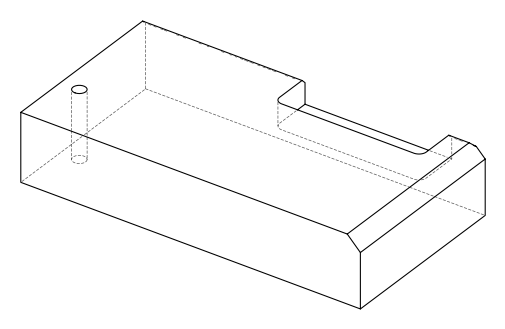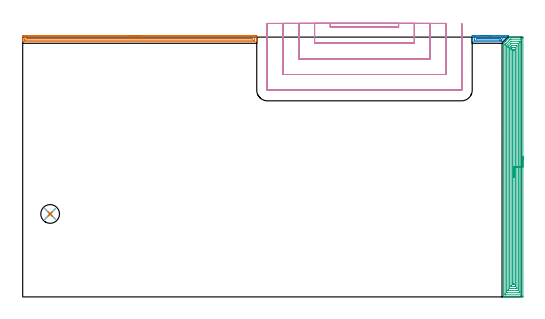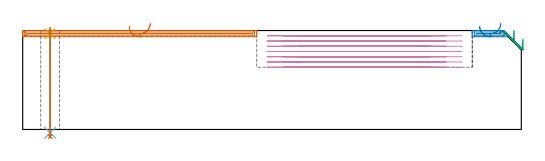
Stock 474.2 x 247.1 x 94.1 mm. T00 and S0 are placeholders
(PLAN: 7 operations, 4 tool changes, 49.3 min)
(1 AREA_MILL | FG_CHAMFER_SURFACE | UGT0205_001 | 5.49 min | 3933 mm3)
(2 AREA_MILL_1 | FG_CHAMFER_SURFACE_1 | UGT0205_001 | 0.9 min | 734 mm3)
(3 AREA_MILL_2 | FG_CHAMFER_SURFACE_2 | UGT0205_001 | 14.06 min | 41243 mm3)
(4 MILL_SLOT | SLOT_PARTIAL_RECTANGULAR | UGT0201_094 | Follow Part, ap 5, ae 75% | 27.93 min | 431718 mm3)
(5 SPOT_DRILL | STEP1HOLE | NXT0321_9005460120000 | 0.05 min | 215 mm3)
(6 DRILL_THROUGH_HOLE_INTO_CENTER | STEP1HOLE | NXT0301_065 | 0.4 min | 6331 mm3)
(7 DRILL_TO_ENLARGE_THROUGH_HOLE | STEP1HOLE | UGT0301_248 | 0.41 min | 16869 mm3)
(TOOL UGT0205_001 | Chamfer Mill 20 x 3 x 45 deg. | D20 FL50 Z2)
(TOOL UGT0201_094 | End mill 20 mm | D20 FL38 Z4)
(TOOL NXT0321_9005460120000 | NC Spot Drill, 142deg, 12mm, Carbide, Uncoated | D12 PA142 FL30 Z2)
(TOOL NXT0301_065 | Carbide Drill 9.4mm [860.1-0940-075A1-MM 2214] | D9.4 PA140 FL98 Z2)
(TOOL UGT0301_248 | Twist Drill 17.8 mm | D17.8 PA118 FL130 Z2)
(OP 1 AREA_MILL)
G17 G21 G94 G90
T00 M6
G54
G17 G0 G90 X101.3 Y248.6 S1061 M3
G43 Z104.1 H0
Z98.2
G94 G1 X101.338 Z97.328 F250.
X101.452 Z96.463
X101.641 Z95.612
X101.903 Z94.78
X102.237 Z93.974
X102.64 Z93.2
X103.108 Z92.464
X103.64 Z91.772
X104.229 Z91.129
X104.872 Z90.54
X105.564 Z90.008
X106.3 Z89.54
X107.074 Z89.137
X107.88 Z88.803
X108.712 Z88.541
X109.564 Z88.352
X110.428 Z88.238
X111.3 Z88.2
X221.991
X222.328 Y248.598
X222.59 Y248.593 Z88.204
X222.6 Y248.269 Z88.527
Y246.523 Z90.272
Y245.094 Z91.702
Y243.904 Z92.89
Y243.27 Z93.529
Y242.941 Z93.858
X222.598 Y242.819 Z93.973
X222.59 Y242.703 Z94.088
X222.438 Y242.7 Z94.1
X0.162
X0.01 Y242.703 Z94.088
X0.002 Y242.819 Z93.973
X0. Y242.941 Z93.858
Y243.27 Z93.529
Y243.904 Z92.89
Y245.967 Z90.83
Y247.396 Z89.4
Y247.991 Z88.805
X0.003 Y248.269 Z88.527
X0.01 Y248.593 Z88.204
X0.272 Y248.598 Z88.2
X0.609 Y248.6
X111.3
Y247.186 Z89.614
X220.421 Y247.185 Z89.615
X220.552 Y247.184 Z89.616
X220.583 Y247.181 Z89.619
X220.59 Y247.178 Z89.622
X220.594 Y247.17 Z89.63
X220.598 Y247.143 Z89.657
X220.6 Y247.011 Z89.789
X220.599 Y244.393 Z92.407
X220.595 Y244.264 Z92.536
X220.59 Y244.162 Z92.638
X220.579 Y244.121 Z92.679
X220.544 Y244.12 Z92.68
X220.206 Y244.116 Z92.684
X219.991 Y244.115 Z92.685
X219.313 Y244.114 Z92.686
X2.179 Y244.115 Z92.685
X2.048 Y244.117 Z92.683
X2.017 Y244.119 Z92.681
X2.01 Y244.122 Z92.678
X2.006 Y244.13 Z92.67
X2.003 Y244.157 Z92.643
X2. Y244.289 Z92.511
X2.001 Y246.907 Z89.893
X2.005 Y247.036 Z89.764
X2.01 Y247.138 Z89.662
X2.021 Y247.179 Z89.621
X2.056 Y247.18 Z89.62
X2.394 Y247.184 Z89.616
X2.609 Y247.185 Z89.615
X3.287 Y247.186 Z89.614
X111.3
Y245.772 Z91.028
X218.421 Y245.771 Z91.029
X218.545 Y245.769 Z91.031
X218.579 Y245.766 Z91.034
X218.59 Y245.764 Z91.036
X218.593 Y245.754 Z91.046
X218.597 Y245.708 Z91.092
X218.596 Y245.65 Z91.15
X218.59 Y245.564 Z91.236
X218.579 Y245.535 Z91.265
X218.541 Y245.533 Z91.267
X218.421 Y245.531 Z91.269
X217.652 Y245.529 Z91.271
X217.528 Y245.528 Z91.272
X4.303 Y245.529 Z91.271
X4.179 Y245.53 Z91.27
X4.059 Y245.533 Z91.267
X4.021 Y245.535 Z91.265
X4.01 Y245.564 Z91.236
X4.004 Y245.65 Z91.15
X4.003 Y245.708 Z91.092
X4.007 Y245.754 Z91.046
X4.01 Y245.764 Z91.036
X4.021 Y245.766 Z91.034
X4.055 Y245.769 Z91.031
X4.179 Y245.771 Z91.029
X111.3 Y245.772 Z91.028
X112.172 Z91.066
X113.036 Z91.18
X113.888 Z91.369
X114.72 Z91.631
X115.526 Z91.965
X116.3 Z92.368
X117.036 Z92.837
X117.728 Z93.368
X118.371 Z93.957
X118.96 Z94.601
X119.492 Z95.293
X119.96 Z96.028
X120.363 Z96.802
X120.697 Z97.608
X120.959 Z98.44
X121.148 Z99.292
X121.262 Z100.157
X121.3 Z101.028
G0 Z104.1
M5
M2
(OP 2 AREA_MILL_1)
G17 G21 G94 G90
T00 M6
G54
G17 G0 G90 X434.65 Y248.6 S1061 M3
G43 Z104.1 H0
Z98.2
G94 G1 X434.688 Z97.328 F250.
X434.802 Z96.463
X434.991 Z95.612
X435.253 Z94.78
X435.587 Z93.974
X435.99 Z93.2
X436.458 Z92.464
X436.99 Z91.772
X437.579 Z91.129
X438.222 Z90.54
X438.914 Z90.008
X439.65 Z89.54
X440.424 Z89.137
X441.23 Z88.803
X442.062 Z88.541
X442.914 Z88.352
X443.778 Z88.238
X444.65 Z88.2
X461.665 Y248.599 Z88.201
X461.701 Y248.596 Z88.2
X461.789 Y248.589 Z88.203
X461.749 Y248.547 Z88.247
X461.627 Y248.426 Z88.372
X461.471 Y248.269 Z88.526
X461.32 Y248.119 Z88.679
X461.18 Y247.979 Z88.819
X461.034 Y247.832 Z88.963
X460.894 Y247.692 Z89.105
X460.733 Y247.532 Z89.266
X460.598 Y247.396 Z89.4
X456.133 Y242.933 Z93.866
X455.935 Y242.737 Z94.059
X455.894 Y242.705 Z94.09
X455.819 Y242.7 Z94.1
X427.673
X427.51 Y242.702 Z94.088
X427.503 Y242.826 Z93.966
X427.5 Y242.957 Z93.842
Y243.227 Z93.573
Y243.904 Z92.89
Y245.116 Z91.681
Y245.65 Z91.144
Y248.002 Z88.795
X427.504 Y248.269 Z88.528
X427.51 Y248.593 Z88.204
X427.784 Y248.597 Z88.201
X428.12 Y248.6 Z88.2
X444.65
Y247.186 Z89.614
X457.412 Y247.185 Z89.615
X457.606
X457.825 Y247.182 Z89.618
X457.91 Y247.179 Z89.621
X457.873 Y247.135 Z89.665
X457.709 Y246.963 Z89.837
X457.606 Y246.856 Z89.944
X455.229 Y244.48 Z92.32
X454.925 Y244.18 Z92.62
X454.865 Y244.126 Z92.674
X454.817 Y244.121 Z92.679
X454.706 Y244.118 Z92.682
X454.032 Y244.115 Z92.685
X453.817 Y244.114 Z92.686
X429.692 Y244.115 Z92.685
X429.554 Y244.116 Z92.684
X429.521 Y244.118 Z92.682
X429.511 Y244.121 Z92.679
X429.508 Y244.128 Z92.672
X429.504 Y244.158 Z92.642
X429.501 Y244.302 Z92.498
Y246.92 Z89.88
X429.504 Y247.053 Z89.747
X429.51 Y247.159 Z89.641
X429.513 Y247.18 Z89.62
X429.527 Y247.181 Z89.619
X429.568 Y247.183 Z89.617
X429.907 Y247.185 Z89.615
X430.122 Y247.186 Z89.614
X444.65
Y245.772 Z91.028
X453.908 Y245.771 Z91.029
X453.953 Y245.77 Z91.03
X454.032 Y245.767 Z91.033
X454.046 Y245.766 Z91.034
X454.041 Y245.751 Z91.049
X454.032 Y245.733 Z91.067
X453.99 Y245.691 Z91.109
X453.948 Y245.65 Z91.15
X453.855 Y245.567 Z91.233
X453.798 Y245.535 Z91.265
X453.263 Y245.529 Z91.271
X432.588
X431.817 Y245.53 Z91.27
X431.694 Y245.532 Z91.268
X431.571 Y245.536 Z91.264
X431.51 Y245.542 Z91.258
X431.506 Y245.587 Z91.213
X431.505 Y245.65 Z91.15
X431.508 Y245.744 Z91.056
X431.51 Y245.763 Z91.037
X431.53 Y245.766 Z91.034
X431.572 Y245.769 Z91.031
X431.694 Y245.771 Z91.029
X444.65 Y245.772 Z91.028
X445.522 Z91.066
X446.387 Z91.18
X447.238 Z91.369
X448.07 Z91.631
X448.876 Z91.965
X449.65 Z92.368
X450.386 Z92.837
X451.078 Z93.368
X451.721 Z93.957
X452.31 Z94.601
X452.842 Z95.293
X453.31 Z96.028
X453.713 Z96.802
X454.047 Z97.608
X454.309 Z98.44
X454.498 Z99.292
X454.612 Z100.157
X454.65 Z101.028
G0 Z104.1
M5
M2
(OP 3 AREA_MILL_2)
G17 G21 G94 G90
T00 M6
G54
G17 G0 G90 X475.7 Y133.55 S1061 M3
G43 Z104.1 H0
Z85.8
G94 G1 Y133.512 Z84.928 F250.
Y133.398 Z84.064
Y133.209 Z83.212
Y132.947 Z82.38
Y132.613 Z81.574
Y132.21 Z80.8
Y131.742 Z80.064
Y131.21 Z79.372
Y130.621 Z78.729
Y129.978 Z78.14
Y129.286 Z77.608
Y128.55 Z77.14
Y127.776 Z76.737
Y126.97 Z76.403
Y126.138 Z76.141
Y125.286 Z75.952
Y124.422 Z75.838
Y123.55 Z75.8
Y0.627
X475.695 Y0.119 Z75.803
X475.692 Y0.01 Z75.806
X475.578 Y0. Z75.919
X461.028 Z90.467
X458.66 Z92.834
X457.709 Z93.791
X457.554 Z93.938
X457.472 Z94.019
X457.403 Y0.01 Z94.088
X457.4 Y0.18 Z94.1
Y241.109
X457.404 Y241.194 Z94.09
X457.457 Y241.258 Z94.04
X459.097 Y242.897 Z92.403
X463.145 Y246.946 Z88.353
X463.195 Y246.998 Z88.3
X463.298 Y247.09 Z88.194
X463.394 Y247.099 Z88.099
X463.835 Y247.1 Z87.665
X464.091 Z87.409
X464.797 Z86.698
X466.026 Z85.471
X467.427 Z84.069
X475.054 Z76.443
X475.316 Y247.096 Z76.181
X475.693 Y247.09 Z75.805
X475.696 Y246.861 Z75.802
X475.699 Y246.473 Z75.801
X475.7 Y246.082 Z75.8
Y123.55
X474.286 Z77.214
X474.285 Y2.572 Z77.215
Y2.415
X474.28 Y2.047 Z77.22
X474.279 Y2.01 Z77.221
X474.214 Y2.006 Z77.286
X474.105 Y2.002 Z77.395
X473.969 Y2. Z77.531
X459.066 Y2.001 Z92.434
X458.881 Y2.005 Z92.619
X458.848 Y2.009 Z92.652
X458.821 Y2.015 Z92.679
X458.82 Y2.057 Z92.68
X458.816 Y2.257 Z92.684
X458.815 Y2.415 Z92.685
X458.814 Y3.152 Z92.686
X458.815 Y239.321 Z92.685
X458.819 Y240.054 Z92.681
X458.821 Y240.135 Z92.679
X458.829 Y240.168 Z92.671
X458.87 Y240.215 Z92.63
X459.205 Y240.554 Z92.295
X459.537 Y240.887 Z91.963
X463.335 Y244.685 Z88.165
X463.634 Y244.977 Z87.866
X463.731 Y245.069 Z87.769
X463.769 Y245.09 Z87.731
X463.819 Y245.094 Z87.681
X463.92 Y245.097 Z87.58
X464.39 Y245.1 Z87.11
X474.033 Y245.099 Z77.467
X474.219 Y245.095 Z77.281
X474.252 Y245.091 Z77.248
X474.279 Y245.085 Z77.221
X474.28 Y245.043 Z77.22
X474.284 Y244.843 Z77.216
X474.285 Y244.685 Z77.215
X474.286 Y243.948 Z77.214
Y123.55
X472.872 Z78.628
X472.871 Y4.909 Z78.629
X472.866 Y4.203 Z78.634
X472.864 Y4.021 Z78.636
X472.686 Y4.01 Z78.814
X472.008 Y4.001 Z79.492
X461.29 Y4. Z90.21
X460.609 Y4.003 Z90.891
X460.414 Y4.01 Z91.086
X460.235 Y4.023 Z91.265
X460.232 Y4.203 Z91.268
X460.23 Y4.39 Z91.27
X460.229 Y5.097 Z91.271
X460.228 Y5.286 Z91.272
X460.229 Y238.427 Z91.271
X460.23 Y238.614 Z91.27
X460.235 Y238.805 Z91.265
X460.246 Y239.135 Z91.254
X460.417 Y239.318 Z91.083
X463.997 Y242.897 Z87.503
X464.162 Y243.053 Z87.338
X464.192 Y243.081 Z87.308
X464.267 Y243.09 Z87.233
X464.399 Y243.095 Z87.101
X464.598 Y243.099 Z86.902
X471.81 Y243.1 Z79.69
X472.491 Y243.097 Z79.009
X472.686 Y243.09 Z78.814
X472.865 Y243.077 Z78.635
X472.868 Y242.897 Z78.632
X472.87 Y242.71 Z78.63
X472.871 Y242.003 Z78.629
X472.872 Y241.814 Z78.628
Y123.55
X471.457 Z80.043
Y6.351
X471.454 Y6.172 Z80.046
X471.45 Y6.032 Z80.05
X471.443 Y6.009 Z80.057
X471.421 Y6.006 Z80.079
X471.367 Y6.003 Z80.133
X470.933 Y6. Z80.567
X462.158 Z89.342
X461.735 Y6.01 Z89.765
X461.649 Y6.023 Z89.851
X461.646 Y6.084 Z89.854
X461.644 Y6.148 Z89.856
X461.643 Y6.525 Z89.857
Y6.885
Y237.173
X461.645 Y237.533 Z89.855
X461.649 Y238.062 Z89.851
X461.659 Y238.098 Z89.842
X461.681 Y238.126 Z89.819
X461.745 Y238.194 Z89.755
X461.976 Y238.427 Z89.524
X462.167 Y238.618 Z89.333
X464.285 Y240.737 Z87.215
X464.458 Y240.907 Z87.042
X464.596 Y241.039 Z86.904
X464.639 Y241.078 Z86.861
X464.689 Y241.09 Z86.811
X464.797 Y241.099 Z86.703
X464.806 Y241.1 Z86.694
X470.942 Z80.558
X471.365 Y241.09 Z80.135
X471.451 Y241.077 Z80.049
X471.454 Y241.016 Z80.046
X471.456 Y240.952 Z80.044
X471.457 Y240.575 Z80.043
Y240.215
Y123.55
X470.043 Z81.457
Y8.686
X470.039 Y8.233 Z81.461
X470.036 Y8.022 Z81.464
X469.83 Y8.009 Z81.67
X469.18 Y8.002 Z82.32
X468.963 Y8. Z82.537
X463.702 Y8.002 Z87.798
X463.179 Y8.01 Z88.321
X463.064 Y8.024 Z88.436
X463.057 Y8.673 Z88.443
X463.058 Y236.639 Z88.442
X463.077 Y237.067 Z88.423
X463.288 Y237.284 Z88.212
X463.532 Y237.533 Z87.968
X464.613 Y238.615 Z86.887
X464.797 Y238.797 Z86.703
X465.06 Y239.053 Z86.44
X465.099 Y239.089 Z86.401
X465.179 Y239.093 Z86.321
X465.344 Y239.097 Z86.156
X465.673 Y239.099 Z85.827
X465.89 Y239.1 Z85.61
X469.398 Y239.099 Z82.102
X469.921 Y239.09 Z81.579
X470.036 Y239.076 Z81.464
X470.043 Y238.427 Z81.457
Y123.55
X468.629 Z82.871
X468.628 Y10.461 Z82.872
X468.627 Y10.131 Z82.873
X468.623 Y10.02 Z82.877
X468.621 Y10.01 Z82.879
X468.613 Y10.006 Z82.887
X468.586 Y10.002 Z82.914
X468.529 Y10.001 Z82.971
X468.303 Y10. Z83.197
X464.646 Y10.001 Z86.854
X464.526 Y10.005 Z86.974
X464.489 Y10.01 Z87.011
X464.478 Y10.014 Z87.022
X464.476 Y10.035 Z87.024
X464.474 Y10.129 Z87.026
X464.472 Y10.461 Z87.028
X464.471 Y10.793 Z87.029
Y235.183
X464.473 Y235.745 Z87.027
X464.475 Y235.911 Z87.025
X464.478 Y235.993 Z87.022
X464.484 Y236.024 Z87.016
X464.502 Y236.045 Z86.998
X464.797 Y236.348 Z86.703
X464.94 Y236.493 Z86.56
X465.087 Y236.639 Z86.413
X465.386 Y236.932 Z86.114
X465.484 Y237.024 Z86.016
X465.562 Y237.09 Z85.938
X465.673 Y237.093 Z85.827
X466.099 Y237.099 Z85.401
X468.303 Y237.1 Z83.197
X468.454 Y237.099 Z83.046
X468.574 Y237.095 Z82.926
X468.611 Y237.09 Z82.889
X468.622 Y237.086 Z82.878
X468.624 Y237.065 Z82.876
X468.626 Y236.971 Z82.874
X468.628 Y236.639 Z82.872
X468.629 Y236.307 Z82.871
Y123.55
X467.215 Z84.285
X467.214 Y12.249 Z84.286
X467.213 Y12.079 Z84.287
X467.211 Y12.038 Z84.289
X467.208 Y12.022 Z84.292
X467.198 Y12.01 Z84.302
X467.038 Y12.006 Z84.462
X466.793 Y12.001 Z84.707
X466.55 Y12. Z84.95
X465.916 Y12.002 Z85.584
X465.897 Y12.006 Z85.603
X465.892 Y12.009 Z85.608
X465.889 Y12.028 Z85.611
X465.887 Y12.249 Z85.613
X465.885 Y12.927 Z85.615
Y13.143
X465.886 Y234.635 Z85.614
X465.887 Y234.851 Z85.613
X465.89 Y234.935 Z85.61
X465.892 Y234.974 Z85.608
X465.916 Y235.007 Z85.584
X465.973 Y235.066 Z85.527
X465.998 Y235.089 Z85.502
X466.062 Y235.092 Z85.438
X466.307 Y235.099 Z85.193
X466.55 Z84.95
X467.184 Y235.098 Z84.316
X467.203 Y235.094 Z84.297
X467.208 Y235.091 Z84.292
X467.211 Y235.071 Z84.289
X467.213 Y234.851 Z84.287
X467.215 Y234.173 Z84.285
Y233.957
Y123.55
Y122.678 Z84.323
Y121.814 Z84.437
Y120.962 Z84.626
Y120.13 Z84.888
Y119.324 Z85.222
Y118.55 Z85.625
Y117.814 Z86.094
Y117.122 Z86.625
Y116.479 Z87.214
Y115.89 Z87.857
Y115.358 Z88.55
Y114.89 Z89.285
Y114.487 Z90.059
Y114.153 Z90.865
Y113.891 Z91.697
Y113.702 Z92.549
Y113.588 Z93.414
Y113.55 Z94.285
G0 Z104.1
M5
M2
(OP 4 MILL_SLOT)
G17 G21 G94 G90
T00 M6
G54
G17 G0 G90 X292.6 Y260.1 S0 M3
G43 Z104.1 H0
Z89.114
G94 G1 Y257.1 F250.
Y256.5 F500.
X357.5
Y257.1
Y260.1 F250.
X277.6
Y257.1
Y241.5 F500.
X372.5
Y257.1
Y260.1 F250.
X262.6
Y257.1
Y226.5 F500.
X387.5
Y257.1
Y260.1 F250.
X247.6
Y257.1
Y211.5 F500.
X402.5
Y257.1
Y260.1 F250.
X232.6
Y257.1
Y196.7 F500.
G3 X232.8 Y196.5 R0.2
G1 X417.3
G3 X417.5 Y196.7 R0.2
G1 Y257.1
Y260.1 F250.
G0 X292.6 Z84.128
G1 Y257.1
Y256.5 F500.
X357.5
Y257.1
Y260.1 F250.
X277.6
Y257.1
Y241.5 F500.
X372.5
Y257.1
Y260.1 F250.
X262.6
Y257.1
Y226.5 F500.
X387.5
Y257.1
Y260.1 F250.
X247.6
Y257.1
Y211.5 F500.
X402.5
Y257.1
Y260.1 F250.
X232.6
Y257.1
Y196.7 F500.
G3 X232.8 Y196.5 R0.2
G1 X417.3
G3 X417.5 Y196.7 R0.2
G1 Y257.1
Y260.1 F250.
G0 X292.6 Z79.143
G1 Y257.1
Y256.5 F500.
X357.5
Y257.1
Y260.1 F250.
X277.6
Y257.1
Y241.5 F500.
X372.5
Y257.1
Y260.1 F250.
X262.6
Y257.1
Y226.5 F500.
X387.5
Y257.1
Y260.1 F250.
X247.6
Y257.1
Y211.5 F500.
X402.5
Y257.1
Y260.1 F250.
X232.6
Y257.1
Y196.7 F500.
G3 X232.8 Y196.5 R0.2
G1 X417.3
G3 X417.5 Y196.7 R0.2
G1 Y257.1
Y260.1 F250.
G0 X292.6 Z74.157
G1 Y257.1
Y256.5 F500.
X357.5
Y257.1
Y260.1 F250.
X277.6
Y257.1
Y241.5 F500.
X372.5
Y257.1
Y260.1 F250.
X262.6
Y257.1
Y226.5 F500.
X387.5
Y257.1
Y260.1 F250.
X247.6
Y257.1
Y211.5 F500.
X402.5
Y257.1
Y260.1 F250.
X232.6
Y257.1
Y196.7 F500.
G3 X232.8 Y196.5 R0.2
G1 X417.3
G3 X417.5 Y196.7 R0.2
G1 Y257.1
Y260.1 F250.
G0 X292.6 Z69.171
G1 Y257.1
Y256.5 F500.
X357.5
Y257.1
Y260.1 F250.
X277.6
Y257.1
Y241.5 F500.
X372.5
Y257.1
Y260.1 F250.
X262.6
Y257.1
Y226.5 F500.
X387.5
Y257.1
Y260.1 F250.
X247.6
Y257.1
Y211.5 F500.
X402.5
Y257.1
Y260.1 F250.
X232.6
Y257.1
Y196.7 F500.
G3 X232.8 Y196.5 R0.2
G1 X417.3
G3 X417.5 Y196.7 R0.2
G1 Y257.1
Y260.1 F250.
G0 X292.6 Z64.186
G1 Y257.1
Y256.5 F500.
X357.5
Y257.1
Y260.1 F250.
X277.6
Y257.1
Y241.5 F500.
X372.5
Y257.1
Y260.1 F250.
X262.6
Y257.1
Y226.5 F500.
X387.5
Y257.1
Y260.1 F250.
X247.6
Y257.1
Y211.5 F500.
X402.5
Y257.1
Y260.1 F250.
X232.6
Y257.1
Y196.7 F500.
G3 X232.8 Y196.5 R0.2
G1 X417.3
G3 X417.5 Y196.7 R0.2
G1 Y257.1
Y260.1 F250.
G0 X292.6 Z59.2
G1 Y257.1
Y256.5 F500.
X357.5
Y257.1
Y260.1 F250.
X277.6
Y257.1
Y241.5 F500.
X372.5
Y257.1
Y260.1 F250.
X262.6
Y257.1
Y226.5 F500.
X387.5
Y257.1
Y260.1 F250.
X247.6
Y257.1
Y211.5 F500.
X402.5
Y257.1
Y260.1 F250.
X232.6
Y257.1
Y196.7 F500.
G3 X232.8 Y196.5 R0.2
G1 X417.3
G3 X417.5 Y196.7 R0.2
G1 Y257.1
Y260.1 F250.
G0 Z104.1
M5
M2
(OP 5 SPOT_DRILL)
G17 G21 G94 G90
T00 M6
G54
G17 G0 G90 X26.1 Y78.9 S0 M3
G43 Z104.1 H0
G94 G81 G98 Z91.1 F250. R97.1
G80
M5
M2
(OP 6 DRILL_THROUGH_HOLE_INTO_CENTER)
G17 G21 G94 G90
T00 M6
G54
G17 G0 G90 X26.1 Y78.9 S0 M3
G43 Z104.1 H1
G94 G73 G98 Z-3.211 F250. Q8.846 R96.1
G80
M5
M2
(OP 7 DRILL_TO_ENLARGE_THROUGH_HOLE)
G17 G21 G94 G90
T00 M6
G54
G17 G0 G90 X26.1 Y78.9 S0 M3
G43 Z104.1 H0
G94 G73 G98 Z-6.848 F250. Q16.825 R96.1
G80
M5
M2
